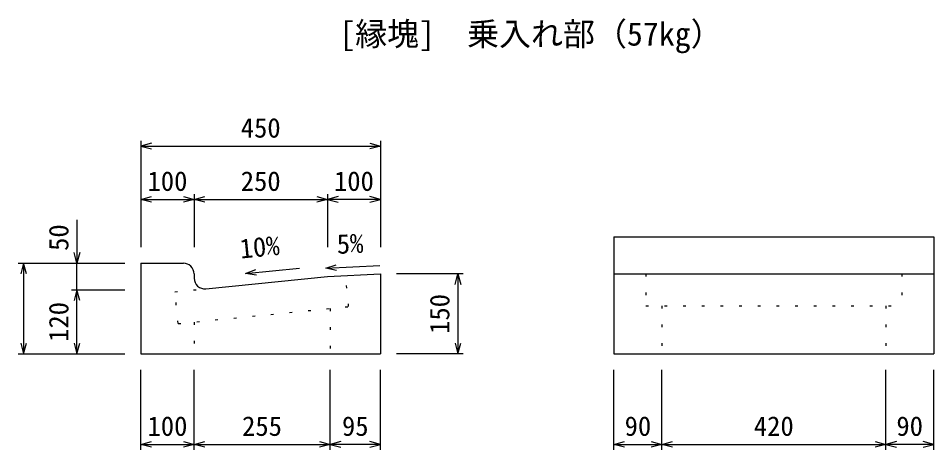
# Model space of a CAD drawing. Units: millimetres, scale not verified. Extents: x -8400 to 8400, y -5940 to 5940.
# Drawn here: x 5146 to 6864, y 1837 to 2647 of the extents above; entities that cross this region are included whole.
import ezdxf
from ezdxf.enums import TextEntityAlignment as Align

# ---------------------------------------------------------------- set-up
doc = ezdxf.new("R2010")
doc.units = ezdxf.units.MM
doc.header["$LTSCALE"] = 20
doc.linetypes.add('DOTTED', pattern=[1.75, 0.25, -1.5])
for name, color, linetype, lineweight in [('0-0_DIM', 7, 'Continuous', 25), ('0-3_OUTLINE', 3, 'Continuous', 25), ('0-4_OUTLINE2', 4, 'DOTTED', 25), ('0-5_TXT', 7, 'Continuous', 25), ('0-9__0-0_', 7, 'Continuous', 25)]:
    doc.layers.add(name, color=color, linetype=linetype, lineweight=lineweight)
doc.styles.add('ＭＳ ゴシック', font='')
doc.styles.get('ＭＳ ゴシック').set_extended_font_data('MS Gothic')

msp = doc.modelspace()

# ---------------------------------------------------------------- linework, layer by layer
at = {"layer": '0-0_DIM'}
for p, q in [((5375.79, 2417.26), (5375.79, 2217.26)), ((5375.79, 2407.26), (5825.79, 2407.26)), ((5825.79, 2417.26), (5825.79, 2217.26)), ((5375.79, 2307.26), (5475.79, 2307.26)), ((5475.79, 2317.26), (5475.79, 2217.26)), ((5475.79, 2307.26), (5725.79, 2307.26)), ((5725.79, 2317.26), (5725.79, 2217.26)), ((5825.79, 2307.26), (5725.79, 2307.26)), ((5255.79, 2269.08), (5255.79, 2187.26)), ((5145.79, 2187.26), (5345.79, 2187.26)), ((5155.79, 2187.26), (5155.79, 2017.26)), ((5255.79, 2137.26), (5255.79, 2187.26)), ((5722.86, 2178.34), (5824.38, 2183.42)), ((5572.17, 2168.18), (5673.32, 2178.3)), ((5980.79, 2167.26), (5855.79, 2167.26)), ((5970.79, 2167.26), (5970.79, 2017.26)), ((5245.79, 2137.26), (5345.79, 2137.26)), ((5255.79, 2017.26), (5255.79, 2137.26)), ((5145.79, 2017.26), (5345.79, 2017.26)), ((5980.79, 2017.26), (5855.79, 2017.26)), ((5375.79, 1837.26), (5375.79, 1987.26)), ((5475.79, 1837.26), (5475.79, 1987.26)), ((5730.79, 1837.26), (5730.79, 1987.26)), ((5825.79, 1837.26), (5825.79, 1987.26)), ((6263.74, 1837.26), (6263.74, 1987.26)), ((6353.74, 1837.26), (6353.74, 1987.26)), ((6773.74, 1837.26), (6773.74, 1987.26)), ((6863.74, 1837.26), (6863.74, 1987.26)), ((5375.79, 1847.26), (5475.79, 1847.26)), ((5475.79, 1847.26), (5730.79, 1847.26)), ((5825.79, 1847.26), (5730.79, 1847.26)), ((6263.74, 1847.26), (6353.74, 1847.26)), ((6353.74, 1847.26), (6773.74, 1847.26)), ((6863.74, 1847.26), (6773.74, 1847.26))]:
    msp.add_line(p, q, dxfattribs=at)
for points in [[(5395.79, 2412.62), (5375.79, 2407.26), (5395.79, 2401.9)], [(5805.79, 2412.62), (5825.79, 2407.26), (5805.79, 2401.9)], [(5395.79, 2301.9), (5375.79, 2307.26), (5395.79, 2312.62)], [(5455.79, 2312.62), (5475.79, 2307.26), (5455.79, 2301.9)], [(5495.79, 2301.9), (5475.79, 2307.26), (5495.79, 2312.62)], [(5705.79, 2312.62), (5725.79, 2307.26), (5705.79, 2301.9)], [(5745.79, 2312.62), (5725.79, 2307.26), (5745.79, 2301.9)], [(5805.79, 2301.9), (5825.79, 2307.26), (5805.79, 2312.62)], [(5261.15, 2207.26), (5255.79, 2187.26), (5250.43, 2207.26)], [(5161.15, 2167.26), (5155.79, 2187.26), (5150.43, 2167.26)], [(5743.11, 2173.99), (5722.86, 2178.34), (5742.57, 2184.69)], [(5592.61, 2164.84), (5572.17, 2168.18), (5591.54, 2175.5)], [(5965.43, 2147.26), (5970.79, 2167.26), (5976.15, 2147.26)], [(5261.15, 2117.26), (5255.79, 2137.26), (5250.43, 2117.26)], [(5150.43, 2037.26), (5155.79, 2017.26), (5161.15, 2037.26)], [(5250.43, 2037.26), (5255.79, 2017.26), (5261.15, 2037.26)], [(5965.43, 2037.26), (5970.79, 2017.26), (5976.15, 2037.26)], [(5395.79, 1841.9), (5375.79, 1847.26), (5395.79, 1852.62)], [(5455.79, 1852.62), (5475.79, 1847.26), (5455.79, 1841.9)], [(5495.79, 1841.9), (5475.79, 1847.26), (5495.79, 1852.62)], [(5710.79, 1852.62), (5730.79, 1847.26), (5710.79, 1841.9)], [(5750.79, 1852.62), (5730.79, 1847.26), (5750.79, 1841.9)], [(5805.79, 1841.9), (5825.79, 1847.26), (5805.79, 1852.62)], [(6283.74, 1841.9), (6263.74, 1847.26), (6283.74, 1852.62)], [(6333.74, 1852.62), (6353.74, 1847.26), (6333.74, 1841.9)], [(6373.74, 1841.9), (6353.74, 1847.26), (6373.74, 1852.62)], [(6753.74, 1852.62), (6773.74, 1847.26), (6753.74, 1841.9)], [(6793.74, 1852.62), (6773.74, 1847.26), (6793.74, 1841.9)], [(6843.74, 1841.9), (6863.74, 1847.26), (6843.74, 1852.62)]]:
    msp.add_lwpolyline(points, dxfattribs=at)
at = {"layer": '0-3_OUTLINE'}
for p, q in [((6263.74, 2237.26), (6863.74, 2237.26)), ((6263.74, 2237.26), (6263.74, 2017.26)), ((6863.74, 2237.26), (6863.74, 2017.26)), ((5375.79, 2187.26), (5375.79, 2017.26)), ((5375.79, 2187.26), (5455.79, 2187.26)), ((5475.79, 2167.26), (5475.79, 2159.36)), ((5725.79, 2162.26), (5825.79, 2167.26)), ((5825.79, 2167.26), (5825.79, 2017.26)), ((6263.74, 2167.26), (6863.74, 2167.26)), ((5497.78, 2139.46), (5725.79, 2162.26)), ((5375.79, 2017.26), (5825.79, 2017.26)), ((6263.74, 2017.26), (6863.74, 2017.26))]:
    msp.add_line(p, q, dxfattribs=at)
for centre, start, end in [((5455.79, 2167.26), 46.72424, 90), ((5455.79, 2167.26), 0, 46.33745), ((5495.79, 2159.36), 180, 275.71059)]:
    msp.add_arc(centre, 20, start, end, dxfattribs=at)
at = {"layer": '0-4_OUTLINE2'}
for p, q in [((6803.74, 2167.26), (6803.74, 2107.26)), ((5765.79, 2105.96), (5759.99, 2163.97)), ((5445.79, 2073.96), (5765.79, 2105.96)), ((5730.79, 2102.46), (5730.79, 2017.26)), ((6353.74, 2107.26), (6353.74, 2017.26)), ((6773.74, 2107.26), (6773.74, 2017.26)), ((5475.79, 2076.96), (5475.79, 2017.26))]:
    msp.add_line(p, q, dxfattribs=at)
for points in [[(6323.74, 2167.26), (6323.74, 2107.26), (6803.74, 2107.26)], [(5445.79, 2073.96), (5439.82, 2133.66), (5497.78, 2139.46)]]:
    msp.add_lwpolyline(points, dxfattribs=at)
at = {"layer": '0-9__0-0_'}
msp.add_arc((5455.79, 2167.26), 20, 46.33746, 46.72424, dxfattribs=at)

# ---------------------------------------------------------------- texts
at = {"layer": '0-0_DIM', "style": 'ＭＳ ゴシック'}
for s, p in [('450', (5563.29, 2412.26)), ('100', (5388.29, 2312.26)), ('250', (5563.29, 2312.26)), ('100', (5738.29, 2312.26)), ('100', (5388.29, 1852.26)), ('255', (5565.79, 1852.26)), ('95', (5753.29, 1852.26)), ('90', (6283.74, 1852.26)), ('420', (6526.24, 1852.26)), ('90', (6793.74, 1852.26))]:
    msp.add_text(s, height=36.66, dxfattribs=at).set_placement(p, align=Align.BOTTOM_LEFT)
for s, rotation, p in [('50', 90, (5250.79, 2210.54)), ('10%', 5.711, (5564.17, 2185.16)), ('5%', 2.862, (5744.87, 2193.85)), ('150', 90, (5965.79, 2054.76)), ('120', 90, (5250.79, 2039.76))]:
    msp.add_text(s, height=36.66, rotation=rotation, dxfattribs=at).set_placement(p, align=Align.BOTTOM_LEFT)
at = {"layer": '0-5_TXT', "style": 'ＭＳ ゴシック'}
msp.add_text('[縁塊]\u3000乗入れ部（57kg）', height=43.99, dxfattribs=at).set_placement((5748.09, 2582.73), align=Align.BOTTOM_LEFT)

doc.saveas('drawing.dxf')
